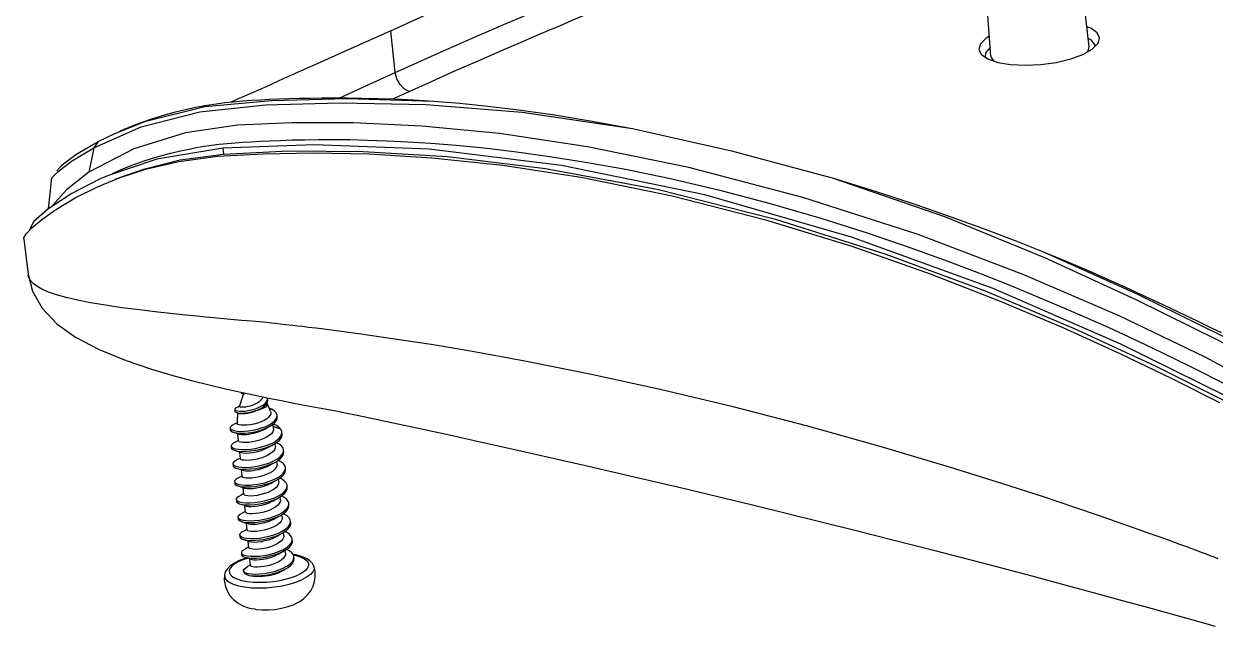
# Model space of a CAD drawing. Header units: millimetres. Extents: x 6239 to 6671, y 1393 to 1694.
# Drawn here: x 6486.1 to 6541.1, y 1495.9 to 1523.7 of the extents above; entities that cross this region are included whole.
import ezdxf

# ---------------------------------------------------------------- set-up
doc = ezdxf.new("R2010")
doc.units = ezdxf.units.MM

# ---------------------------------------------------------------- blocks, each defined once
blk = doc.blocks.new('A$C0C2A059F')
at = {"color": 7, "linetype": 'Continuous'}
for p, q in [((73.578, 52.115), (73.18, 57.26)), ((79.243, 52.659), (78.654, 57.786)), ((39.171, 51.185), (38.908, 53.594)), ((79.377, 53.049), (79.187, 53.147)), ((78.894, 52.223), (79.428, 52.525)), ((79.126, 52.354), (79.196, 52.431)), ((79.196, 52.431), (79.243, 52.659)), ((73.392, 51.962), (73.966, 51.763)), ((78.188, 51.964), (78.894, 52.223)), ((37.892, 50.604), (39.171, 51.185)), ((36.722, 50.067), (37.892, 50.604)), ((30.863, 49.991), (29.718, 49.483)), ((35.964, 49.716), (36.722, 50.067)), ((39.031, 49.657), (39.981, 50.089)), ((22.007, 47.19), (22.975, 47.659)), ((20.725, 46.439), (22.007, 47.19)), ((22.007, 47.19), (21.762, 46.823)), ((29.216, 46.809), (29.248, 46.471)), ((19.356, 45.11), (19.675, 45.448)), ((64.402, 45.098), (70.886, 42.857)), ((18.186, 42.219), (18.756, 42.701)), ((70.886, 42.857), (76.673, 40.499)), ((17.859, 41.868), (18.186, 42.219)), ((18.055, 42.161), (18.063, 42.087)), ((17.714, 41.558), (17.961, 39.508)), ((17.961, 39.508), (17.961, 39.51)), ((30.893, 36.816), (30.295, 36.87)), ((31.321, 36.777), (30.893, 36.816)), ((31.545, 36.757), (31.321, 36.777)), ((31.754, 36.737), (31.545, 36.757)), ((32.017, 36.71), (31.754, 36.737)), ((32.245, 36.686), (32.017, 36.71)), ((32.516, 36.656), (32.245, 36.686)), ((30.165, 31.903), (30.404, 32.615)), ((30.261, 32.715), (30.264, 32.679)), ((30.329, 32.701), (30.332, 32.665)), ((30.332, 32.665), (30.463, 32.621)), ((30.477, 32.669), (30.463, 32.621)), ((31.794, 32.368), (31.787, 32.394)), ((31.804, 32.263), (31.794, 32.368)), ((29.9, 31.721), (29.91, 31.616)), ((30.168, 31.913), (30.164, 31.895)), ((30.164, 31.895), (30.165, 31.903)), ((30.17, 31.918), (30.166, 31.916)), ((31.269, 31.71), (31.383, 31.773)), ((31.765, 32.066), (31.755, 32.084)), ((31.765, 32.066), (31.771, 32.053)), ((31.902, 31.779), (32.073, 31.726)), ((29.991, 31.549), (30.07, 31.521)), ((30.029, 31.174), (30.028, 30.916)), ((30.07, 31.521), (30.029, 31.174)), ((30.07, 31.521), (30.118, 31.504)), ((32.352, 31.288), (32.342, 31.393)), ((29.63, 30.651), (29.64, 30.546)), ((29.63, 30.651), (29.655, 30.598)), ((30.08, 30.323), (30.144, 30.301)), ((30.122, 29.905), (30.082, 30.322)), ((31.907, 30.731), (31.797, 30.679)), ((32.016, 30.805), (31.907, 30.731)), ((32.027, 30.817), (32.016, 30.805)), ((32.143, 30.618), (32.117, 30.884)), ((32.131, 30.747), (32.545, 30.602)), ((32.635, 30.309), (32.625, 30.414)), ((29.688, 29.613), (29.698, 29.508)), ((29.688, 29.613), (29.71, 29.562)), ((30.118, 29.943), (30.09, 29.928)), ((32.242, 29.59), (32.225, 29.765)), ((30.151, 29.277), (30.259, 29.241)), ((30.221, 28.878), (30.183, 29.266)), ((30.217, 28.916), (30.189, 28.9)), ((32.712, 29.264), (32.723, 29.386)), ((32.734, 29.281), (32.723, 29.386)), ((29.787, 28.586), (29.797, 28.481)), ((30.25, 28.249), (30.358, 28.214)), ((30.319, 27.851), (30.282, 28.239)), ((32.34, 28.563), (32.324, 28.735)), ((32.832, 28.254), (32.822, 28.359)), ((29.885, 27.559), (29.895, 27.454)), ((29.885, 27.559), (29.917, 27.496)), ((30.316, 27.889), (30.288, 27.873)), ((32.439, 27.536), (32.423, 27.708)), ((30.349, 27.222), (30.456, 27.186)), ((30.418, 26.823), (30.381, 27.211)), ((30.414, 26.862), (30.386, 26.846)), ((32.915, 27.232), (32.921, 27.332)), ((32.931, 27.227), (32.921, 27.332)), ((29.984, 26.531), (29.994, 26.426)), ((29.984, 26.531), (29.996, 26.495)), ((30.447, 26.195), (30.555, 26.159)), ((30.517, 25.796), (30.479, 26.184)), ((32.538, 26.509), (32.521, 26.681)), ((33.03, 26.2), (33.019, 26.305)), ((30.083, 25.504), (30.093, 25.399)), ((30.513, 25.834), (30.485, 25.819)), ((32.636, 25.481), (32.62, 25.652)), ((30.546, 25.168), (30.654, 25.132)), ((30.615, 24.769), (30.578, 25.157)), ((30.612, 24.807), (30.584, 24.791)), ((33.128, 25.172), (33.118, 25.277)), ((30.181, 24.477), (30.206, 24.422)), ((30.181, 24.477), (30.191, 24.372)), ((30.645, 24.14), (30.752, 24.104)), ((30.714, 23.742), (30.677, 24.13)), ((32.735, 24.454), (32.719, 24.627)), ((33.208, 24.139), (33.217, 24.25)), ((33.227, 24.145), (33.217, 24.25)), ((30.28, 23.45), (30.29, 23.345)), ((30.28, 23.45), (30.29, 23.417)), ((30.71, 23.78), (30.682, 23.764)), ((32.834, 23.427), (32.817, 23.6)), ((30.429, 23.101), (30.109, 22.975)), ((30.611, 23.156), (30.429, 23.101)), ((30.781, 22.737), (30.64, 22.658)), ((30.743, 23.113), (30.851, 23.077)), ((30.813, 22.714), (30.775, 23.102)), ((30.809, 22.752), (30.781, 22.737)), ((33.326, 23.118), (33.316, 23.223)), ((32.65, 22.398), (32.498, 22.336)), ((32.498, 22.336), (32.506, 22.34)), ((32.69, 22.56), (32.906, 22.675)), ((31.071, 20.19), (31.126, 20.18)), ((33.034, 20.358), (33.088, 20.378)), ((33.333, 20.472), (33.358, 20.483))]:
    blk.add_line(p, q, dxfattribs=at)
for points in [[(38.908, 53.594), (40.379, 54.26), (41.749, 54.882), (43.023, 55.462), (44.206, 56.001), (45.304, 56.503), (46.322, 56.97), (47.268, 57.405), (48.146, 57.808), (48.96, 58.183), (49.715, 58.532), (50.417, 58.856), (51.072, 59.159), (52.242, 59.702)], [(39.171, 51.185), (40.454, 51.762), (41.644, 52.291), (42.751, 52.78), (43.782, 53.231), (44.736, 53.645), (45.62, 54.027), (46.443, 54.379), (47.211, 54.706), (47.924, 55.008), (48.579, 55.284), (49.178, 55.535), (49.731, 55.766), (50.244, 55.979), (50.724, 56.178), (51.179, 56.366), (51.614, 56.545), (52.017, 56.71), (52.39, 56.863)], [(39.981, 50.089), (41.26, 50.664), (42.446, 51.192), (43.549, 51.679), (44.576, 52.128), (45.528, 52.541), (46.409, 52.921), (47.228, 53.272), (47.994, 53.598), (48.705, 53.899), (49.357, 54.174), (49.955, 54.425), (50.506, 54.654), (51.017, 54.867), (51.495, 55.065), (51.949, 55.253), (52.382, 55.431), (52.784, 55.596), (53.155, 55.748)], [(79.795, 52.917), (79.851, 53.172), (79.708, 53.476), (79.34, 53.733), (79.111, 53.813)], [(38.908, 53.594), (37.447, 52.935), (36.104, 52.331), (34.871, 51.778), (33.739, 51.271), (32.699, 50.807), (31.743, 50.381), (30.863, 49.991)], [(73.488, 53.274), (73.304, 53.17), (72.976, 52.844), (72.881, 52.523), (72.988, 52.263)], [(79.585, 52.681), (79.595, 52.757), (79.377, 53.049)], [(73.538, 52.62), (73.269, 52.323), (73.236, 52.071)], [(79.428, 52.525), (79.756, 52.85), (79.795, 52.917)], [(72.988, 52.263), (73.024, 52.219), (73.392, 51.962)], [(73.577, 52.114), (73.59, 52.047), (73.744, 51.839)], [(73.966, 51.763), (74.704, 51.638), (75.549, 51.596), (76.46, 51.639), (77.352, 51.764), (78.188, 51.964)], [(39.981, 50.089), (39.701, 50.226), (39.449, 50.482), (39.264, 50.818), (39.171, 51.185)], [(22.975, 47.659), (24.759, 48.364), (28.177, 49.218), (32.015, 49.569), (36.399, 49.67), (41.405, 49.531)], [(23.262, 47.789), (23.469, 47.881), (24.277, 48.212), (25.053, 48.492), (25.787, 48.724), (26.479, 48.914), (27.13, 49.07), (27.74, 49.196), (28.303, 49.296), (28.821, 49.375), (29.319, 49.44), (29.821, 49.495), (30.337, 49.541), (30.867, 49.58), (31.39, 49.611), (31.913, 49.636), (32.448, 49.656), (33.015, 49.674), (33.621, 49.69), (34.26, 49.703), (34.93, 49.712), (35.643, 49.717), (36.409, 49.715), (37.24, 49.706), (38.148, 49.687), (39.14, 49.654), (40.224, 49.603), (41.405, 49.531)], [(21.763, 46.822), (24.494, 48.034), (27.875, 48.918), (31.679, 49.311), (35.989, 49.425), (40.929, 49.335)], [(40.929, 49.335), (46.509, 48.882), (52.879, 47.946)], [(41.405, 49.531), (42.89, 49.403), (44.519, 49.235), (46.293, 49.02), (48.247, 48.746), (50.421, 48.396), (52.868, 47.948)], [(100.525, 25.903), (95.499, 29.199), (90.538, 32.278), (85.951, 34.748), (80.979, 37.125), (75.474, 39.499), (69.374, 41.817), (62.705, 43.972), (56.13, 45.702), (50.276, 46.897), (45.193, 47.654), (40.708, 48.088), (36.737, 48.277), (33.204, 48.279), (30.057, 48.14), (27.051, 47.699), (24.073, 46.774), (21.478, 45.421)], [(52.868, 47.948), (58.598, 46.664), (64.402, 45.098)], [(19.675, 45.448), (20.471, 46.051), (21.763, 46.822)], [(21.763, 46.822), (21.67, 46.355), (21.575, 45.888), (21.478, 45.421)], [(29.216, 46.809), (25.394, 46.184), (22.547, 45.219), (22.127, 45.04)], [(22.838, 45.356), (23.329, 45.57), (23.981, 45.83), (24.607, 46.055), (25.201, 46.247), (25.76, 46.41), (26.283, 46.547), (26.773, 46.662), (27.236, 46.76), (27.681, 46.844), (28.118, 46.917), (28.557, 46.98), (29.002, 47.035), (29.454, 47.082), (29.915, 47.12), (30.367, 47.151), (30.845, 47.18), (31.363, 47.208), (31.932, 47.236), (32.549, 47.261), (33.219, 47.283), (33.949, 47.3), (34.742, 47.309), (35.605, 47.311), (36.545, 47.302), (37.569, 47.28), (38.685, 47.242), (39.904, 47.182), (41.233, 47.097), (42.689, 46.98), (44.286, 46.824), (46.039, 46.62), (47.954, 46.358), (50.046, 46.028), (52.363, 45.608), (54.964, 45.071), (57.835, 44.4), (60.819, 43.617), (63.747, 42.766), (66.49, 41.896), (68.942, 41.059), (71.093, 40.281), (73.014, 39.55), (74.768, 38.855), (76.371, 38.195), (77.832, 37.574), (79.162, 36.992), (80.379, 36.447), (81.494, 35.935), (82.517, 35.457), (83.456, 35.009), (84.319, 34.591), (85.111, 34.201), (85.841, 33.837), (86.514, 33.498), (87.124, 33.188)], [(87.173, 32.498), (81.081, 35.498), (73.699, 38.699), (65.521, 41.679), (57.049, 44.115), (48.768, 45.816), (41.123, 46.744), (34.498, 47.001), (29.216, 46.809)], [(19.627, 45.509), (19.936, 45.841), (20.725, 46.439)], [(21.965, 44.578), (23.286, 45.119), (24.824, 45.618), (26.669, 46.048), (28.927, 46.343), (31.533, 46.488), (34.425, 46.544), (37.654, 46.48), (41.281, 46.257), (45.374, 45.824), (50.005, 45.112), (55.169, 44.055), (60.492, 42.687), (65.533, 41.143), (70.073, 39.552), (74.106, 37.982), (77.73, 36.448), (81.022, 34.954), (84.025, 33.509), (86.777, 32.117)], [(22.982, 45.018), (23.038, 45.042), (24.7, 45.626), (26.744, 46.134), (29.248, 46.471)], [(29.248, 46.471), (33.019, 46.649), (37.308, 46.626), (42.193, 46.326), (47.84, 45.639), (54.303, 44.435), (61.128, 42.709), (67.505, 40.694), (73.235, 38.566), (78.382, 36.405), (83.02, 34.259), (87.206, 32.16)], [(21.478, 45.421), (20.187, 44.407), (19.39, 43.514), (19.362, 43.454)], [(22.127, 45.04), (20.49, 44.196), (19.099, 43.281)], [(19.3, 44.985), (19.232, 44.358), (19.113, 43.316), (19.11, 43.289)], [(19.3, 44.984), (19.324, 45.056), (19.356, 45.11)], [(64.402, 45.098), (66.952, 44.31), (69.237, 43.558), (71.32, 42.834), (73.247, 42.13), (75.021, 41.455), (76.644, 40.815)], [(18.756, 42.701), (19.6, 43.296), (20.675, 43.936), (21.965, 44.578)], [(19.099, 43.281), (18.297, 42.577), (18.055, 42.161)], [(17.714, 41.557), (17.723, 41.636), (17.859, 41.868)], [(76.644, 40.815), (77.965, 40.265), (79.184, 39.742), (80.309, 39.248), (81.344, 38.784), (82.296, 38.349), (83.171, 37.943), (83.984, 37.56), (84.749, 37.197), (85.48, 36.846), (86.191, 36.501), (86.878, 36.165)], [(76.644, 40.815), (82.003, 38.394), (86.851, 36.018), (91.415, 33.591), (96.205, 30.713), (101.099, 27.659)], [(76.673, 40.499), (81.942, 38.071), (86.732, 35.709), (91.237, 33.265), (95.979, 30.375)], [(17.961, 39.51), (18.207, 38.546), (18.766, 37.57), (19.618, 36.676), (20.707, 35.898), (22.065, 35.183), (23.627, 34.543), (25.086, 34.049), (26.328, 33.681), (27.409, 33.39), (28.416, 33.138), (29.358, 32.917), (30.242, 32.719), (31.073, 32.541), (31.855, 32.38), (32.596, 32.232), (33.302, 32.095), (34.015, 31.959), (34.654, 31.839), (35.215, 31.735), (35.737, 31.644), (36.206, 31.553), (36.782, 31.434), (37.435, 31.297), (38.95, 30.973)], [(30.295, 36.87), (29.053, 36.985), (28.674, 37.02), (28.23, 37.062), (27.707, 37.113), (27.089, 37.174), (26.349, 37.249), (25.452, 37.346), (24.392, 37.468), (23.371, 37.6), (22.425, 37.737), (21.571, 37.88), (20.811, 38.03), (20.154, 38.183), (19.597, 38.341), (19.134, 38.503), (18.761, 38.667), (18.468, 38.834), (18.25, 39.002), (18.097, 39.171), (18.002, 39.342), (17.961, 39.508)], [(86.709, 23.102), (86.463, 23.198), (86.242, 23.282), (86.028, 23.363), (85.803, 23.448), (85.547, 23.544), (85.247, 23.655), (84.896, 23.784), (84.481, 23.936), (83.988, 24.114), (83.407, 24.324), (82.725, 24.568), (81.929, 24.851), (80.984, 25.183), (79.839, 25.58), (78.418, 26.066), (76.612, 26.67), (74.271, 27.432), (71.181, 28.401), (67.175, 29.594), (62.914, 30.782), (58.682, 31.878), (54.478, 32.882), (50.414, 33.771), (46.657, 34.518), (43.517, 35.086), (41.239, 35.466), (39.536, 35.731), (38.219, 35.926), (37.175, 36.073), (36.332, 36.188), (35.64, 36.279), (35.063, 36.353), (34.577, 36.413), (34.164, 36.464), (33.811, 36.506), (33.512, 36.542), (33.257, 36.572), (33.037, 36.598), (32.843, 36.62), (32.516, 36.656)], [(30.264, 32.679), (30.266, 32.676), (30.273, 32.672)], [(30.273, 32.672), (30.348, 32.64), (30.404, 32.614)], [(30.273, 32.672), (30.287, 32.668), (30.332, 32.665)], [(30.404, 32.614), (30.421, 32.614), (30.463, 32.621)], [(31.5, 32.453), (31.497, 32.408), (31.46, 32.32), (31.391, 32.233)], [(31.781, 32.26), (31.795, 32.355), (31.794, 32.368)], [(29.9, 31.721), (29.907, 31.703), (29.951, 31.666), (30.036, 31.639), (30.155, 31.623), (30.304, 31.62), (30.475, 31.631), (30.66, 31.657), (30.852, 31.696), (31.043, 31.75), (31.225, 31.815), (31.391, 31.892), (31.534, 31.977), (31.649, 32.069), (31.732, 32.164), (31.781, 32.26)], [(29.983, 31.814), (29.947, 31.792), (29.905, 31.745), (29.9, 31.721)], [(30.166, 31.916), (30.071, 31.863), (29.983, 31.814)], [(29.991, 31.549), (30.046, 31.534), (30.165, 31.518), (30.314, 31.515), (30.485, 31.526), (30.67, 31.551), (30.863, 31.591), (31.054, 31.645), (31.235, 31.71), (31.401, 31.787), (31.473, 31.827)], [(30.118, 31.504), (30.157, 31.494), (30.246, 31.483), (30.36, 31.482), (30.494, 31.491), (30.644, 31.512), (30.803, 31.545), (30.965, 31.59), (31.122, 31.645), (31.269, 31.71)], [(31.391, 32.233), (31.302, 32.157), (31.193, 32.086), (31.068, 32.022), (30.933, 31.968), (30.792, 31.923), (30.653, 31.889), (30.522, 31.866), (30.404, 31.854), (30.304, 31.852), (30.228, 31.859), (30.181, 31.874), (30.164, 31.895)], [(31.269, 31.71), (31.423, 31.752), (31.557, 31.802)], [(31.383, 31.773), (31.42, 31.795), (31.473, 31.827)], [(31.473, 31.827), (31.544, 31.872), (31.659, 31.964), (31.742, 32.059)], [(31.771, 32.053), (31.776, 31.991), (31.74, 31.926), (31.666, 31.862), (31.557, 31.802)], [(31.742, 32.059), (31.791, 32.155), (31.805, 32.25), (31.804, 32.263)], [(31.969, 31.614), (31.929, 31.723), (31.765, 32.066)], [(32.073, 31.726), (31.897, 31.808), (31.886, 31.812)], [(32.342, 31.393), (32.337, 31.423), (32.291, 31.534), (32.202, 31.635), (32.073, 31.726)], [(29.91, 31.616), (29.917, 31.598), (29.961, 31.561), (29.991, 31.549)], [(31.744, 31.187), (31.593, 31.094), (31.414, 31.011), (31.215, 30.94), (31.008, 30.884), (30.8, 30.843), (30.602, 30.818), (30.421, 30.809), (30.268, 30.815), (30.149, 30.835), (30.068, 30.865), (30.031, 30.904), (30.028, 30.916)], [(31.969, 31.614), (31.981, 31.563), (31.974, 31.469), (31.932, 31.374), (31.854, 31.279), (31.744, 31.187)], [(31.914, 30.745), (32.074, 30.847), (32.209, 30.963), (32.301, 31.082), (32.348, 31.201), (32.352, 31.288)], [(32.064, 30.952), (32.199, 31.068), (32.291, 31.187)], [(32.291, 31.187), (32.337, 31.306), (32.342, 31.393)], [(38.95, 30.973), (39.786, 30.793), (40.686, 30.599), (41.663, 30.387), (42.728, 30.154), (43.902, 29.896), (45.207, 29.607), (46.678, 29.278), (48.363, 28.898), (50.335, 28.449), (52.716, 27.899), (55.722, 27.193), (59.807, 26.214), (65.713, 24.756), (70.251, 23.602), (73.462, 22.767), (75.947, 22.111), (77.973, 21.568), (79.684, 21.106), (81.165, 20.702), (82.47, 20.344), (83.636, 20.022), (84.689, 19.729), (85.648, 19.46), (86.532, 19.212)], [(29.776, 30.819), (29.732, 30.793), (29.656, 30.725), (29.63, 30.659), (29.63, 30.651)], [(29.64, 30.546), (29.665, 30.493), (29.74, 30.44), (29.807, 30.413)], [(29.655, 30.598), (29.73, 30.545), (29.852, 30.503), (30.016, 30.474), (30.215, 30.461), (30.442, 30.465), (30.688, 30.487), (30.945, 30.526), (31.203, 30.583), (31.452, 30.656), (31.684, 30.743), (31.89, 30.843), (32.064, 30.952)], [(30.029, 30.958), (29.9, 30.887), (29.776, 30.819)], [(29.807, 30.413), (29.862, 30.398), (30.026, 30.369), (30.225, 30.356), (30.452, 30.36), (30.698, 30.382), (30.955, 30.421), (31.213, 30.478), (31.462, 30.551), (31.694, 30.638), (31.914, 30.745)], [(29.807, 30.413), (29.94, 30.37), (30.08, 30.323)], [(32.143, 30.618), (32.14, 30.547), (32.099, 30.434), (32.014, 30.323), (31.889, 30.216), (31.73, 30.117), (31.544, 30.028), (31.339, 29.953), (31.125, 29.893), (30.911, 29.848), (30.708, 29.821), (30.523, 29.809), (30.367, 29.813), (30.244, 29.83), (30.162, 29.859), (30.124, 29.895), (30.122, 29.905)], [(30.144, 30.301), (30.18, 30.291), (30.289, 30.276), (30.431, 30.273), (30.602, 30.284), (30.793, 30.31), (30.996, 30.352), (31.203, 30.409), (31.406, 30.481), (31.595, 30.567), (31.681, 30.613)], [(31.681, 30.613), (31.799, 30.681), (31.914, 30.745)], [(32.545, 30.602), (32.429, 30.712), (32.267, 30.809), (32.119, 30.87)], [(32.149, 29.717), (32.348, 29.843), (32.494, 29.973), (32.591, 30.107), (32.634, 30.242), (32.635, 30.309)], [(32.625, 30.414), (32.612, 30.478), (32.545, 30.602)], [(32.581, 30.212), (32.624, 30.347), (32.625, 30.414)], [(29.84, 29.789), (29.808, 29.77), (29.721, 29.699), (29.688, 29.628), (29.688, 29.613)], [(29.71, 29.562), (29.787, 29.503), (29.915, 29.457), (30.09, 29.424), (30.305, 29.409), (30.552, 29.412), (30.821, 29.434), (31.103, 29.477), (31.387, 29.538), (31.663, 29.619), (31.919, 29.715), (32.147, 29.826), (32.338, 29.948), (32.484, 30.078), (32.581, 30.212)], [(30.09, 29.928), (29.963, 29.857), (29.84, 29.789)], [(29.88, 29.365), (29.925, 29.352), (30.1, 29.319), (30.315, 29.304), (30.562, 29.307), (30.831, 29.329), (31.113, 29.371), (31.397, 29.433), (31.673, 29.513), (31.929, 29.61), (32.149, 29.717)], [(31.815, 29.531), (31.909, 29.584), (32.031, 29.652), (32.149, 29.717)], [(32.242, 29.591), (32.237, 29.509), (32.191, 29.395), (32.099, 29.282), (31.97, 29.176)], [(32.723, 29.386), (32.678, 29.524), (32.579, 29.642), (32.431, 29.748), (32.297, 29.811)], [(29.698, 29.508), (29.72, 29.457), (29.797, 29.398), (29.88, 29.365)], [(29.787, 28.586), (29.793, 28.561), (29.847, 28.499), (29.955, 28.447), (30.111, 28.409), (30.31, 28.386), (30.545, 28.381), (30.806, 28.395), (31.084, 28.429), (31.369, 28.483), (31.649, 28.556), (31.915, 28.646), (32.156, 28.751), (32.363, 28.869), (32.528, 28.996), (32.646, 29.129), (32.712, 29.264)], [(29.88, 29.365), (30.013, 29.322), (30.151, 29.277)], [(31.97, 29.176), (31.809, 29.079), (31.618, 28.991), (31.41, 28.917), (31.198, 28.859), (30.988, 28.818), (30.787, 28.792), (30.605, 28.782), (30.453, 28.787), (30.336, 28.805), (30.257, 28.833), (30.222, 28.87), (30.221, 28.878)], [(30.259, 29.241), (30.294, 29.231), (30.412, 29.213), (30.562, 29.208), (30.744, 29.218), (30.948, 29.244), (31.161, 29.286), (31.371, 29.344), (31.578, 29.417), (31.768, 29.505), (31.815, 29.531)], [(32.248, 28.689), (32.373, 28.764), (32.538, 28.891), (32.656, 29.024), (32.722, 29.159), (32.734, 29.281)], [(29.938, 28.761), (29.849, 28.701), (29.793, 28.63), (29.787, 28.586)], [(29.797, 28.481), (29.803, 28.456), (29.857, 28.394), (29.965, 28.342), (29.979, 28.337)], [(30.189, 28.9), (30.062, 28.83), (29.938, 28.761)], [(29.979, 28.337), (30.121, 28.304), (30.32, 28.281), (30.555, 28.276), (30.816, 28.29), (31.094, 28.324), (31.379, 28.378), (31.659, 28.451), (31.925, 28.541), (32.166, 28.646), (32.248, 28.689)], [(29.979, 28.337), (30.112, 28.295), (30.25, 28.249)], [(30.358, 28.214), (30.394, 28.203), (30.511, 28.186), (30.663, 28.181), (30.844, 28.19), (31.046, 28.216), (31.256, 28.258), (31.468, 28.316), (31.676, 28.39), (31.867, 28.478), (31.914, 28.504)], [(31.914, 28.504), (32.008, 28.557), (32.13, 28.624), (32.248, 28.689)], [(32.34, 28.563), (32.335, 28.477), (32.288, 28.365), (32.197, 28.254), (32.069, 28.149)], [(32.347, 27.662), (32.39, 27.687), (32.574, 27.81), (32.712, 27.941), (32.8, 28.076), (32.833, 28.21), (32.832, 28.254)], [(32.822, 28.359), (32.802, 28.445), (32.725, 28.567), (32.597, 28.679), (32.421, 28.776), (32.399, 28.784)], [(32.79, 28.181), (32.823, 28.315), (32.822, 28.359)], [(30.037, 27.734), (29.987, 27.704), (29.908, 27.632), (29.885, 27.559)], [(29.917, 27.496), (30.003, 27.44), (30.139, 27.396), (30.322, 27.366), (30.543, 27.353), (30.794, 27.36), (31.067, 27.386), (31.35, 27.431), (31.633, 27.496), (31.906, 27.58), (32.158, 27.679), (32.38, 27.792), (32.564, 27.915), (32.702, 28.046), (32.79, 28.181)], [(30.288, 27.873), (30.16, 27.802), (30.037, 27.734)], [(30.078, 27.31), (30.15, 27.291), (30.332, 27.261), (30.553, 27.248), (30.804, 27.255), (31.077, 27.28), (31.36, 27.326), (31.643, 27.391), (31.916, 27.474), (32.168, 27.574), (32.347, 27.662)], [(32.069, 28.149), (31.908, 28.052), (31.722, 27.966), (31.517, 27.892), (31.305, 27.834), (31.094, 27.791), (30.894, 27.765), (30.713, 27.755), (30.559, 27.759), (30.438, 27.776), (30.358, 27.805), (30.321, 27.841), (30.319, 27.851)], [(32.013, 27.476), (32.107, 27.529), (32.229, 27.597), (32.347, 27.662)], [(32.439, 27.536), (32.433, 27.446), (32.385, 27.336), (32.295, 27.226), (32.167, 27.121)], [(32.921, 27.332), (32.916, 27.365), (32.862, 27.491), (32.755, 27.607), (32.598, 27.71), (32.493, 27.756)], [(29.895, 27.454), (29.927, 27.391), (30.013, 27.335), (30.078, 27.31)], [(29.996, 26.495), (30.059, 26.435), (30.176, 26.385), (30.34, 26.349), (30.546, 26.329), (30.786, 26.327), (31.051, 26.345), (31.33, 26.383), (31.615, 26.44), (31.894, 26.516), (32.156, 26.609), (32.391, 26.716), (32.592, 26.836), (32.749, 26.964), (32.858, 27.098), (32.915, 27.232)], [(30.078, 27.31), (30.21, 27.267), (30.349, 27.222)], [(30.386, 26.846), (30.259, 26.775), (30.136, 26.707)], [(32.167, 27.121), (32.007, 27.025), (31.821, 26.939), (31.62, 26.866), (31.41, 26.808), (31.199, 26.765), (30.996, 26.738), (30.816, 26.727), (30.663, 26.731), (30.54, 26.748), (30.458, 26.777), (30.42, 26.814), (30.418, 26.823)], [(30.456, 27.186), (30.496, 27.175), (30.617, 27.158), (30.77, 27.153), (30.952, 27.164), (31.152, 27.19), (31.363, 27.233), (31.575, 27.291), (31.78, 27.365), (31.966, 27.451), (32.013, 27.476)], [(32.445, 26.635), (32.602, 26.731), (32.759, 26.859), (32.869, 26.993), (32.925, 27.127), (32.931, 27.227)], [(30.136, 26.707), (30.033, 26.634), (29.987, 26.563), (29.984, 26.531)], [(29.994, 26.426), (30.006, 26.39), (30.07, 26.33), (30.176, 26.283)], [(30.128, 25.429), (30.226, 25.375), (30.372, 25.333), (30.563, 25.307), (30.791, 25.299), (31.047, 25.309), (31.322, 25.339), (31.605, 25.388), (31.887, 25.457), (32.156, 25.544), (32.402, 25.646), (32.617, 25.761), (32.792, 25.886), (32.92, 26.017), (32.998, 26.152)], [(30.176, 26.283), (30.35, 26.244), (30.556, 26.224), (30.796, 26.222), (31.061, 26.24), (31.341, 26.278), (31.625, 26.335), (31.904, 26.411), (32.166, 26.504), (32.401, 26.611), (32.445, 26.635)], [(30.176, 26.283), (30.309, 26.24), (30.447, 26.195)], [(30.555, 26.159), (30.598, 26.147), (30.72, 26.13), (30.874, 26.126), (31.054, 26.137), (31.257, 26.164), (31.468, 26.207), (31.678, 26.265), (31.879, 26.338), (32.065, 26.424), (32.111, 26.449)], [(32.111, 26.449), (32.205, 26.502), (32.328, 26.57), (32.445, 26.635)], [(32.538, 26.509), (32.539, 26.495), (32.524, 26.393), (32.472, 26.29), (32.385, 26.19), (32.266, 26.094)], [(32.544, 25.607), (32.633, 25.66), (32.806, 25.784), (32.933, 25.916), (33.009, 26.05), (33.031, 26.183), (33.03, 26.2)], [(33.019, 26.305), (32.989, 26.414), (32.903, 26.534), (32.766, 26.643), (32.599, 26.729)], [(32.998, 26.152), (33.021, 26.285), (33.019, 26.305)], [(30.234, 25.68), (30.162, 25.633), (30.096, 25.561), (30.083, 25.504)], [(30.083, 25.504), (30.085, 25.492), (30.128, 25.429)], [(30.485, 25.819), (30.358, 25.748), (30.234, 25.68)], [(30.275, 25.256), (30.392, 25.226), (30.585, 25.201), (30.814, 25.194), (31.07, 25.205), (31.345, 25.236), (31.628, 25.286), (31.908, 25.355), (32.175, 25.442), (32.42, 25.544), (32.544, 25.607)], [(32.266, 26.094), (32.106, 25.997), (31.918, 25.911), (31.714, 25.838), (31.506, 25.78), (31.293, 25.737), (31.089, 25.71), (30.906, 25.7), (30.754, 25.704), (30.634, 25.722), (30.553, 25.751), (30.518, 25.788), (30.517, 25.796)], [(32.21, 25.422), (32.304, 25.475), (32.426, 25.543), (32.544, 25.607)], [(32.636, 25.481), (32.631, 25.398), (32.584, 25.284), (32.493, 25.172), (32.365, 25.067)], [(33.118, 25.277), (33.105, 25.343), (33.037, 25.467), (32.917, 25.58), (32.749, 25.679), (32.692, 25.702)], [(30.093, 25.399), (30.096, 25.383), (30.143, 25.32), (30.243, 25.267), (30.275, 25.256)], [(30.206, 24.422), (30.285, 24.365), (30.415, 24.319), (30.592, 24.287), (30.807, 24.272), (31.055, 24.276), (31.324, 24.299), (31.606, 24.342), (31.889, 24.404), (32.164, 24.485), (32.419, 24.582), (32.646, 24.693), (32.835, 24.815), (32.98, 24.944), (33.076, 25.078)], [(30.275, 25.256), (30.408, 25.213), (30.546, 25.168)], [(30.584, 24.791), (30.456, 24.72), (30.333, 24.652)], [(32.365, 25.067), (32.203, 24.969), (32.011, 24.881), (31.803, 24.807), (31.592, 24.75), (31.381, 24.708), (31.178, 24.682), (30.997, 24.673), (30.846, 24.678), (30.73, 24.696), (30.651, 24.725), (30.617, 24.762), (30.615, 24.769)], [(30.654, 25.132), (30.692, 25.121), (30.812, 25.103), (30.964, 25.099), (31.147, 25.109), (31.351, 25.136), (31.563, 25.179), (31.772, 25.237), (31.975, 25.309), (32.163, 25.396), (32.21, 25.422)], [(32.643, 24.58), (32.682, 24.602), (32.866, 24.725), (33.005, 24.855), (33.093, 24.989), (33.129, 25.123), (33.128, 25.172)], [(33.076, 25.078), (33.118, 25.212), (33.118, 25.277)], [(30.333, 24.652), (30.295, 24.63), (30.211, 24.559), (30.181, 24.488), (30.181, 24.477)], [(30.191, 24.372), (30.225, 24.307), (30.312, 24.252), (30.374, 24.228)], [(30.29, 23.417), (30.351, 23.356), (30.464, 23.306), (30.625, 23.269), (30.828, 23.248), (31.065, 23.245), (31.328, 23.262), (31.607, 23.298), (31.891, 23.353), (32.17, 23.428), (32.433, 23.519), (32.67, 23.626), (32.873, 23.744), (33.034, 23.872), (33.147, 24.005), (33.208, 24.139)], [(30.374, 24.228), (30.449, 24.208), (30.632, 24.179), (30.852, 24.167), (31.102, 24.173), (31.374, 24.199), (31.655, 24.244), (31.937, 24.309), (32.209, 24.392), (32.46, 24.49), (32.643, 24.58)], [(30.374, 24.228), (30.506, 24.186), (30.645, 24.14)], [(30.752, 24.104), (30.787, 24.095), (30.904, 24.077), (31.054, 24.071), (31.236, 24.081), (31.439, 24.107), (31.649, 24.149), (31.861, 24.206), (32.069, 24.28), (32.26, 24.368), (32.309, 24.395)], [(32.309, 24.395), (32.403, 24.447), (32.525, 24.515), (32.643, 24.58)], [(32.735, 24.454), (32.73, 24.371), (32.683, 24.257), (32.592, 24.145), (32.463, 24.04)], [(32.741, 23.553), (32.922, 23.666), (33.073, 23.795), (33.175, 23.928), (33.224, 24.062), (33.227, 24.145)], [(33.217, 24.25), (33.214, 24.271), (33.165, 24.398), (33.063, 24.515), (32.911, 24.619), (32.79, 24.674)], [(30.432, 23.625), (30.333, 23.556), (30.284, 23.485), (30.28, 23.45)], [(30.682, 23.764), (30.555, 23.693), (30.432, 23.625)], [(30.472, 23.201), (30.509, 23.19), (30.681, 23.157), (30.892, 23.141), (31.136, 23.142), (31.403, 23.163), (31.683, 23.204), (31.966, 23.264), (32.241, 23.342), (32.499, 23.437), (32.741, 23.553)], [(32.463, 24.04), (32.303, 23.943), (32.115, 23.856), (31.908, 23.782), (31.696, 23.724), (31.485, 23.682), (31.285, 23.656), (31.103, 23.645), (30.95, 23.65), (30.831, 23.668), (30.752, 23.696), (30.716, 23.733), (30.714, 23.742)], [(32.407, 23.367), (32.502, 23.42), (32.624, 23.488), (32.741, 23.553)], [(32.834, 23.427), (32.828, 23.338), (32.78, 23.227), (32.69, 23.117), (32.562, 23.012)], [(33.316, 23.223), (33.287, 23.328), (33.202, 23.449), (33.067, 23.558), (32.893, 23.648)], [(30.109, 22.975), (29.838, 22.834), (29.612, 22.673), (29.452, 22.508), (29.352, 22.34), (29.306, 22.174)], [(30.205, 22.982), (29.956, 22.851), (29.765, 22.712), (29.637, 22.569), (29.578, 22.426), (29.588, 22.287), (29.668, 22.157), (29.815, 22.039), (30.024, 21.938), (30.289, 21.855), (30.603, 21.795), (30.954, 21.758), (31.334, 21.745), (31.73, 21.758), (32.131, 21.796), (32.523, 21.857), (32.896, 21.939), (33.237, 22.041), (33.537, 22.159)], [(30.205, 22.982), (30.505, 23.1), (30.651, 23.143)], [(30.29, 23.345), (30.31, 23.296), (30.384, 23.237), (30.472, 23.201)], [(30.472, 23.201), (30.605, 23.158), (30.743, 23.113)], [(32.562, 23.012), (32.402, 22.916), (32.217, 22.83), (32.014, 22.757), (31.803, 22.699), (31.592, 22.656), (31.39, 22.629), (31.21, 22.618), (31.056, 22.622), (30.934, 22.639), (30.853, 22.668), (30.815, 22.704), (30.813, 22.714)], [(30.851, 23.077), (30.889, 23.067), (31.008, 23.049), (31.161, 23.044), (31.343, 23.055), (31.543, 23.081), (31.753, 23.123), (31.966, 23.181), (32.173, 23.255), (32.361, 23.342), (32.407, 23.367)], [(32.84, 22.526), (32.976, 22.608), (33.138, 22.735), (33.253, 22.867), (33.315, 23.002), (33.326, 23.118)], [(32.906, 22.675), (33.083, 22.8), (33.213, 22.931), (33.292, 23.066)], [(34.465, 22.669), (34.382, 22.832), (34.241, 22.984), (34.036, 23.12), (33.761, 23.236), (33.444, 23.321), (33.272, 23.349)], [(33.29, 23.317), (33.453, 23.285), (33.719, 23.203), (33.928, 23.102), (34.074, 22.984), (34.154, 22.854), (34.164, 22.715), (34.105, 22.572), (33.978, 22.428), (33.787, 22.289), (33.537, 22.159)], [(33.292, 23.066), (33.317, 23.199), (33.316, 23.223)], [(29.306, 22.174), (29.294, 21.874), (29.337, 21.572), (29.436, 21.283), (29.598, 21.001), (29.819, 20.747), (30.086, 20.538), (30.371, 20.384)], [(29.306, 22.174), (29.319, 22.03), (29.409, 21.884), (29.575, 21.751), (29.81, 21.637), (30.109, 21.544), (30.462, 21.476), (30.859, 21.434), (31.287, 21.42), (31.734, 21.434), (32.185, 21.477), (32.627, 21.545), (33.047, 21.638), (33.432, 21.753), (33.77, 21.886)], [(30.38, 22.412), (30.444, 22.512), (30.555, 22.606), (30.64, 22.658)], [(30.38, 22.412), (30.422, 22.349), (30.518, 22.294), (30.663, 22.253), (30.852, 22.226), (31.079, 22.217), (31.334, 22.226), (31.609, 22.256), (31.892, 22.305), (32.174, 22.373), (32.443, 22.459), (32.69, 22.56)], [(30.38, 22.412), (30.414, 22.333), (30.486, 22.258), (30.593, 22.193), (30.733, 22.137)], [(30.733, 22.137), (30.935, 22.116), (31.171, 22.113), (31.433, 22.129), (31.711, 22.165), (31.994, 22.22), (32.272, 22.294), (32.535, 22.384), (32.773, 22.49), (32.84, 22.526)], [(30.733, 22.137), (30.866, 22.115), (31.009, 22.1), (31.161, 22.092), (31.321, 22.091), (31.491, 22.097), (31.669, 22.112), (31.854, 22.137), (32.042, 22.174), (32.221, 22.222), (32.374, 22.277), (32.498, 22.336)], [(32.506, 22.34), (32.6, 22.393), (32.722, 22.461), (32.84, 22.526)], [(32.835, 22.523), (32.77, 22.467), (32.65, 22.398)], [(33.358, 20.483), (33.649, 20.637), (33.891, 20.808), (34.109, 21.017), (34.292, 21.258), (34.426, 21.519), (34.513, 21.797), (34.549, 22.085), (34.534, 22.379), (34.465, 22.669)], [(34.465, 22.669), (34.477, 22.512), (34.41, 22.351), (34.267, 22.19), (34.051, 22.033), (33.77, 21.886)], [(30.371, 20.384), (30.688, 20.27), (30.836, 20.232)], [(31.071, 20.19), (30.883, 20.222), (30.836, 20.232)], [(31.126, 20.18), (31.473, 20.151), (31.86, 20.151), (32.234, 20.183), (32.607, 20.245), (32.992, 20.344), (33.034, 20.358)], [(33.088, 20.378), (33.226, 20.428), (33.333, 20.472)]]:
    blk.add_lwpolyline(points, dxfattribs=at)

msp = doc.modelspace()

# ---------------------------------------------------------------- block references
at = {"xscale": 0.8, "yscale": 0.8, "zscale": 0.8}
msp.add_blockref('A$C0C2A059F', (6471.922, 1480.553), dxfattribs=at)

doc.saveas('drawing.dxf')
